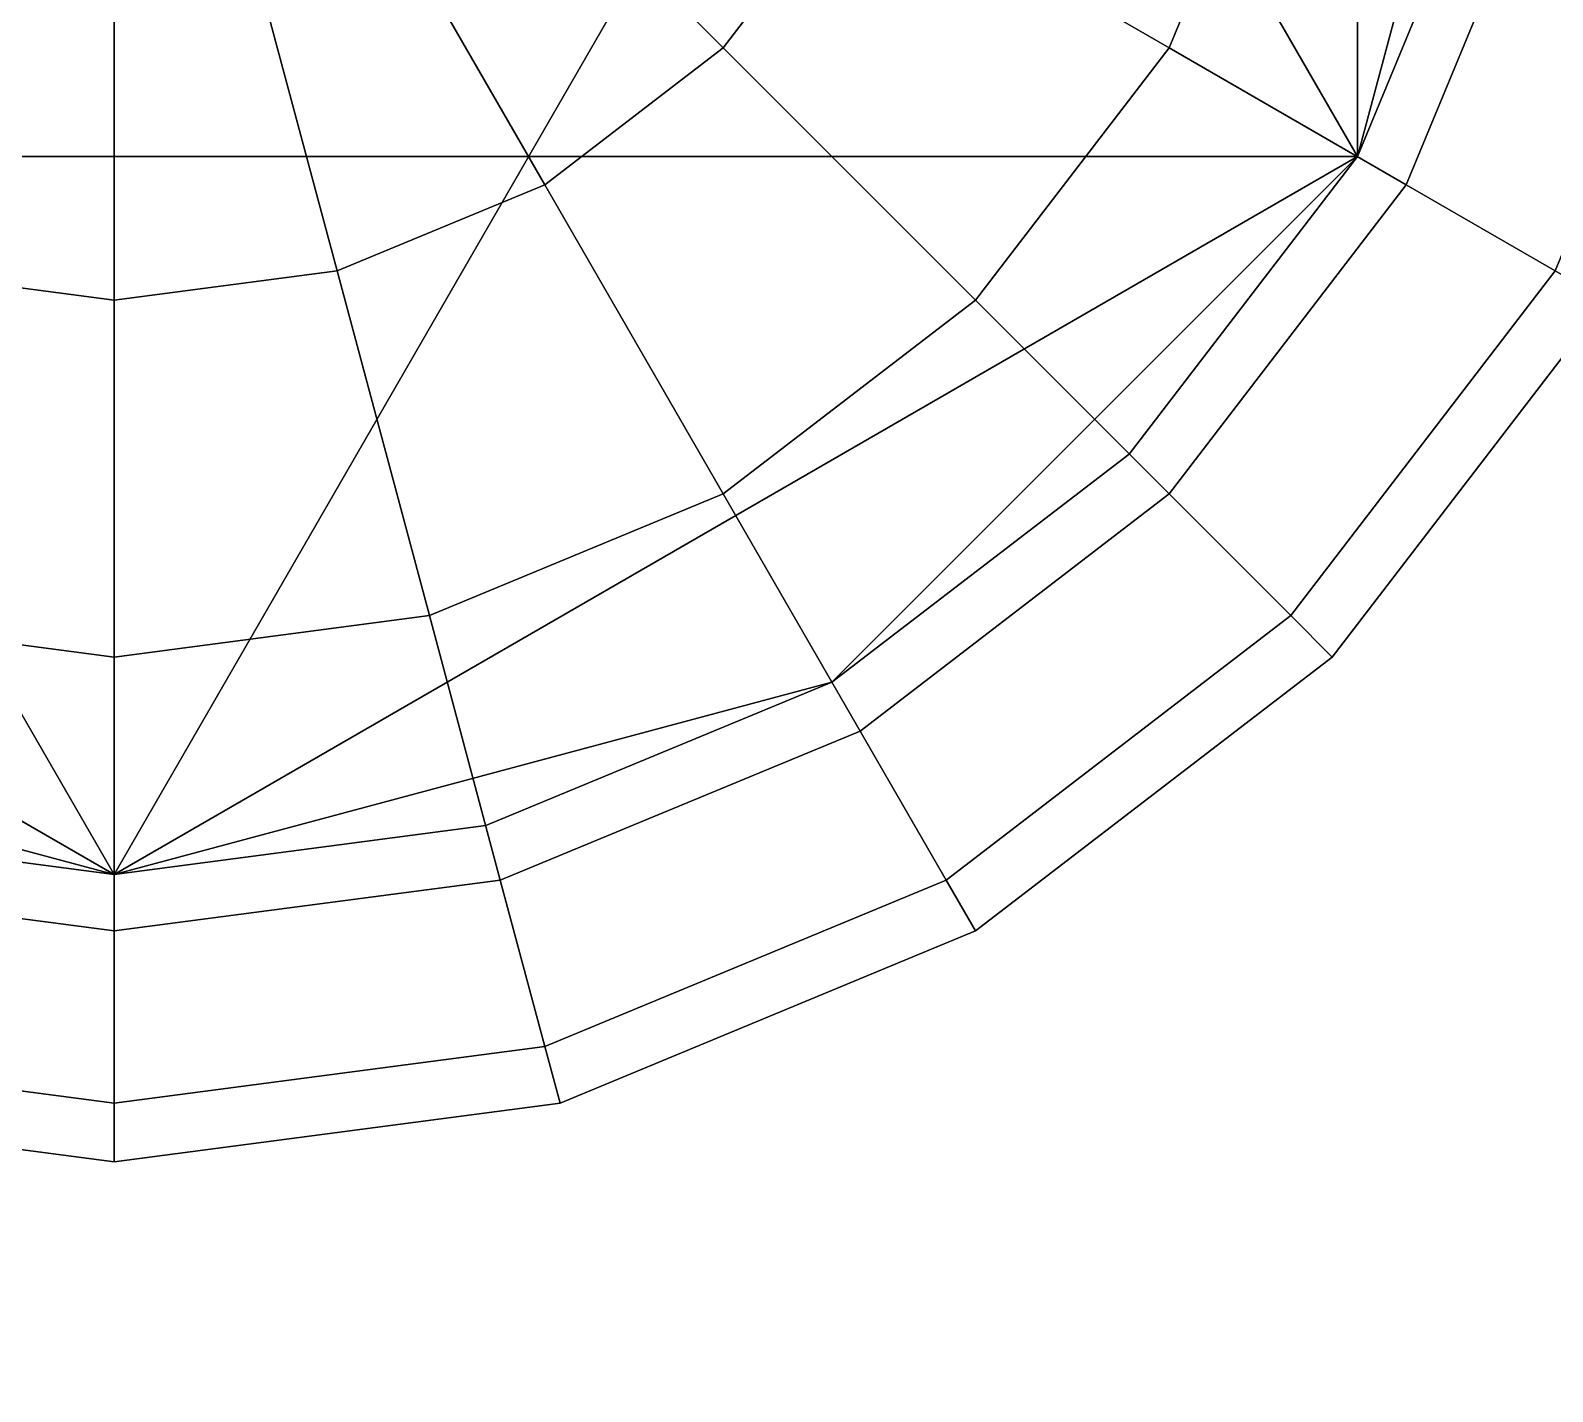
# Model space of a CAD drawing. Header units: metres. Extents: x -80 to 80, y -80 to 80.
# Drawn here: x -0.58 to 10.02, y -13.6 to -4.12 of the extents above; entities that cross this region are included whole.
import ezdxf

# ---------------------------------------------------------------- set-up
doc = ezdxf.new("R2010")
doc.units = ezdxf.units.M
for name, color, linetype in [('ARM_BASE', 3, 'Continuous'), ('ARM_JOINT', 5, 'Continuous'), ('ARM_LINK', 1, 'Continuous')]:
    doc.layers.add(name, color=color, linetype=linetype)

msp = doc.modelspace()

# ---------------------------------------------------------------- linework, layer by layer
at = {"layer": 'ARM_BASE'}
for points in [[(-80, -80), (-80, 80), (80, 80), (80, -80)], [(-80, -80, 90), (80, -80, 90), (80, 80, 90), (-80, 80, 90)]]:
    msp.add_3dface(points, dxfattribs=at)
at = {"layer": 'ARM_JOINT'}
for points in [[(2.196, -2.196, 78.409), (2.69, -1.553, 78.409), (5.196, -3, 79.608), (4.243, -4.243, 79.608)], [(4.243, -4.243, 100.392), (5.196, -3, 100.392), (2.69, -1.553, 101.591), (2.196, -2.196, 101.591)], [(2.196, -2.196, 218.409), (2.69, -1.553, 218.409), (5.196, -3, 219.608), (4.243, -4.243, 219.608)], [(4.243, -4.243, 240.392), (5.196, -3, 240.392), (2.69, -1.553, 241.591), (2.196, -2.196, 241.591)], [(2.196, -2.196, 338.409), (2.69, -1.553, 338.409), (5.196, -3, 339.608), (4.243, -4.243, 339.608)], [(4.243, -4.243, 360.392), (5.196, -3, 360.392), (2.69, -1.553, 361.591), (2.196, -2.196, 361.591)], [(2.196, -2.196, 438.409), (2.69, -1.553, 438.409), (5.196, -3, 439.608), (4.243, -4.243, 439.608)], [(4.243, -4.243, 460.392), (5.196, -3, 460.392), (2.69, -1.553, 461.591), (2.196, -2.196, 461.591)], [(2.196, -2.196, 518.409), (2.69, -1.553, 518.409), (5.196, -3, 519.608), (4.243, -4.243, 519.608)], [(4.243, -4.243, 540.392), (5.196, -3, 540.392), (2.69, -1.553, 541.591), (2.196, -2.196, 541.591)], [(5.196, -3, 79.608), (5.796, -1.553, 79.608), (8.196, -2.196, 81.515), (7.348, -4.243, 81.515)], [(7.348, -4.243, 98.485), (8.196, -2.196, 98.485), (5.796, -1.553, 100.392), (5.196, -3, 100.392)], [(5.196, -3, 219.608), (5.796, -1.553, 219.608), (8.196, -2.196, 221.515), (7.348, -4.243, 221.515)], [(7.348, -4.243, 238.485), (8.196, -2.196, 238.485), (5.796, -1.553, 240.392), (5.196, -3, 240.392)], [(5.196, -3, 339.608), (5.796, -1.553, 339.608), (8.196, -2.196, 341.515), (7.348, -4.243, 341.515)], [(7.348, -4.243, 358.485), (8.196, -2.196, 358.485), (5.796, -1.553, 360.392), (5.196, -3, 360.392)], [(5.196, -3, 439.608), (5.796, -1.553, 439.608), (8.196, -2.196, 441.515), (7.348, -4.243, 441.515)], [(7.348, -4.243, 458.485), (8.196, -2.196, 458.485), (5.796, -1.553, 460.392), (5.196, -3, 460.392)], [(5.196, -3, 519.608), (5.796, -1.553, 519.608), (8.196, -2.196, 521.515), (7.348, -4.243, 521.515)], [(7.348, -4.243, 538.485), (8.196, -2.196, 538.485), (5.796, -1.553, 540.392), (5.196, -3, 540.392)], [(1.553, -2.69, 78.409), (2.196, -2.196, 78.409), (4.243, -4.243, 79.608), (3, -5.196, 79.608)], [(3, -5.196, 100.392), (4.243, -4.243, 100.392), (2.196, -2.196, 101.591), (1.553, -2.69, 101.591)], [(1.553, -2.69, 218.409), (2.196, -2.196, 218.409), (4.243, -4.243, 219.608), (3, -5.196, 219.608)], [(3, -5.196, 240.392), (4.243, -4.243, 240.392), (2.196, -2.196, 241.591), (1.553, -2.69, 241.591)], [(1.553, -2.69, 338.409), (2.196, -2.196, 338.409), (4.243, -4.243, 339.608), (3, -5.196, 339.608)], [(3, -5.196, 360.392), (4.243, -4.243, 360.392), (2.196, -2.196, 361.591), (1.553, -2.69, 361.591)], [(1.553, -2.69, 438.409), (2.196, -2.196, 438.409), (4.243, -4.243, 439.608), (3, -5.196, 439.608)], [(3, -5.196, 460.392), (4.243, -4.243, 460.392), (2.196, -2.196, 461.591), (1.553, -2.69, 461.591)], [(1.553, -2.69, 518.409), (2.196, -2.196, 518.409), (4.243, -4.243, 519.608), (3, -5.196, 519.608)], [(3, -5.196, 540.392), (4.243, -4.243, 540.392), (2.196, -2.196, 541.591), (1.553, -2.69, 541.591)], [(7.348, -4.243, 81.515), (8.196, -2.196, 81.515), (10.038, -2.69, 84), (9, -5.196, 84)], [(9, -5.196, 96), (10.038, -2.69, 96), (8.196, -2.196, 98.485), (7.348, -4.243, 98.485)], [(7.348, -4.243, 221.515), (8.196, -2.196, 221.515), (10.038, -2.69, 224), (9, -5.196, 224)], [(9, -5.196, 236), (10.038, -2.69, 236), (8.196, -2.196, 238.485), (7.348, -4.243, 238.485)], [(7.348, -4.243, 341.515), (8.196, -2.196, 341.515), (10.038, -2.69, 344), (9, -5.196, 344)], [(9, -5.196, 356), (10.038, -2.69, 356), (8.196, -2.196, 358.485), (7.348, -4.243, 358.485)], [(7.348, -4.243, 441.515), (8.196, -2.196, 441.515), (10.038, -2.69, 444), (9, -5.196, 444)], [(9, -5.196, 456), (10.038, -2.69, 456), (8.196, -2.196, 458.485), (7.348, -4.243, 458.485)], [(7.348, -4.243, 521.515), (8.196, -2.196, 521.515), (10.038, -2.69, 524), (9, -5.196, 524)], [(9, -5.196, 536), (10.038, -2.69, 536), (8.196, -2.196, 538.485), (7.348, -4.243, 538.485)], [(0.804, -3, 78.409), (1.553, -2.69, 78.409), (3, -5.196, 79.608), (1.553, -5.796, 79.608)], [(1.553, -5.796, 100.392), (3, -5.196, 100.392), (1.553, -2.69, 101.591), (0.804, -3, 101.591)], [(0.804, -3, 218.409), (1.553, -2.69, 218.409), (3, -5.196, 219.608), (1.553, -5.796, 219.608)], [(1.553, -5.796, 240.392), (3, -5.196, 240.392), (1.553, -2.69, 241.591), (0.804, -3, 241.591)], [(0.804, -3, 338.409), (1.553, -2.69, 338.409), (3, -5.196, 339.608), (1.553, -5.796, 339.608)], [(1.553, -5.796, 360.392), (3, -5.196, 360.392), (1.553, -2.69, 361.591), (0.804, -3, 361.591)], [(0.804, -3, 438.409), (1.553, -2.69, 438.409), (3, -5.196, 439.608), (1.553, -5.796, 439.608)], [(1.553, -5.796, 460.392), (3, -5.196, 460.392), (1.553, -2.69, 461.591), (0.804, -3, 461.591)], [(0.804, -3, 518.409), (1.553, -2.69, 518.409), (3, -5.196, 519.608), (1.553, -5.796, 519.608)], [(1.553, -5.796, 540.392), (3, -5.196, 540.392), (1.553, -2.69, 541.591), (0.804, -3, 541.591)], [(9, -5.196, 84), (10.038, -2.69, 84), (11.196, -3, 86.894), (10.038, -5.796, 86.894)], [(10.038, -5.796, 93.106), (11.196, -3, 93.106), (10.038, -2.69, 96), (9, -5.196, 96)], [(9, -5.196, 224), (10.038, -2.69, 224), (11.196, -3, 226.894), (10.038, -5.796, 226.894)], [(10.038, -5.796, 233.106), (11.196, -3, 233.106), (10.038, -2.69, 236), (9, -5.196, 236)], [(9, -5.196, 344), (10.038, -2.69, 344), (11.196, -3, 346.894), (10.038, -5.796, 346.894)], [(10.038, -5.796, 353.106), (11.196, -3, 353.106), (10.038, -2.69, 356), (9, -5.196, 356)], [(9, -5.196, 444), (10.038, -2.69, 444), (11.196, -3, 446.894), (10.038, -5.796, 446.894)], [(10.038, -5.796, 453.106), (11.196, -3, 453.106), (10.038, -2.69, 456), (9, -5.196, 456)], [(9, -5.196, 524), (10.038, -2.69, 524), (11.196, -3, 526.894), (10.038, -5.796, 526.894)], [(10.038, -5.796, 533.106), (11.196, -3, 533.106), (10.038, -2.69, 536), (9, -5.196, 536)], [(-0.804, -3, 78.409), (0, -3.106, 78.409), (0, -6, 79.608), (-1.553, -5.796, 79.608)], [(-1.553, -5.796, 100.392), (0, -6, 100.392), (0, -3.106, 101.591), (-0.804, -3, 101.591)], [(-0.804, -3, 218.409), (0, -3.106, 218.409), (0, -6, 219.608), (-1.553, -5.796, 219.608)], [(-1.553, -5.796, 240.392), (0, -6, 240.392), (0, -3.106, 241.591), (-0.804, -3, 241.591)], [(-0.804, -3, 338.409), (0, -3.106, 338.409), (0, -6, 339.608), (-1.553, -5.796, 339.608)], [(-1.553, -5.796, 360.392), (0, -6, 360.392), (0, -3.106, 361.591), (-0.804, -3, 361.591)], [(-0.804, -3, 438.409), (0, -3.106, 438.409), (0, -6, 439.608), (-1.553, -5.796, 439.608)], [(-1.553, -5.796, 460.392), (0, -6, 460.392), (0, -3.106, 461.591), (-0.804, -3, 461.591)], [(-0.804, -3, 518.409), (0, -3.106, 518.409), (0, -6, 519.608), (-1.553, -5.796, 519.608)], [(-1.553, -5.796, 540.392), (0, -6, 540.392), (0, -3.106, 541.591), (-0.804, -3, 541.591)], [(0, -3.106, 78.409), (0.804, -3, 78.409), (1.553, -5.796, 79.608), (0, -6, 79.608)], [(0, -6, 100.392), (1.553, -5.796, 100.392), (0.804, -3, 101.591), (0, -3.106, 101.591)], [(0, -3.106, 218.409), (0.804, -3, 218.409), (1.553, -5.796, 219.608), (0, -6, 219.608)], [(0, -6, 240.392), (1.553, -5.796, 240.392), (0.804, -3, 241.591), (0, -3.106, 241.591)], [(0, -3.106, 338.409), (0.804, -3, 338.409), (1.553, -5.796, 339.608), (0, -6, 339.608)], [(0, -6, 360.392), (1.553, -5.796, 360.392), (0.804, -3, 361.591), (0, -3.106, 361.591)], [(0, -3.106, 438.409), (0.804, -3, 438.409), (1.553, -5.796, 439.608), (0, -6, 439.608)], [(0, -6, 460.392), (1.553, -5.796, 460.392), (0.804, -3, 461.591), (0, -3.106, 461.591)], [(0, -3.106, 518.409), (0.804, -3, 518.409), (1.553, -5.796, 519.608), (0, -6, 519.608)], [(0, -6, 540.392), (1.553, -5.796, 540.392), (0.804, -3, 541.591), (0, -3.106, 541.591)], [(4.243, -4.243, 79.608), (5.196, -3, 79.608), (7.348, -4.243, 81.515), (6, -6, 81.515)], [(6, -6, 98.485), (7.348, -4.243, 98.485), (5.196, -3, 100.392), (4.243, -4.243, 100.392)], [(4.243, -4.243, 219.608), (5.196, -3, 219.608), (7.348, -4.243, 221.515), (6, -6, 221.515)], [(6, -6, 238.485), (7.348, -4.243, 238.485), (5.196, -3, 240.392), (4.243, -4.243, 240.392)], [(4.243, -4.243, 339.608), (5.196, -3, 339.608), (7.348, -4.243, 341.515), (6, -6, 341.515)], [(6, -6, 358.485), (7.348, -4.243, 358.485), (5.196, -3, 360.392), (4.243, -4.243, 360.392)], [(4.243, -4.243, 439.608), (5.196, -3, 439.608), (7.348, -4.243, 441.515), (6, -6, 441.515)], [(6, -6, 458.485), (7.348, -4.243, 458.485), (5.196, -3, 460.392), (4.243, -4.243, 460.392)], [(4.243, -4.243, 519.608), (5.196, -3, 519.608), (7.348, -4.243, 521.515), (6, -6, 521.515)], [(6, -6, 538.485), (7.348, -4.243, 538.485), (5.196, -3, 540.392), (4.243, -4.243, 540.392)], [(3, -5.196, 79.608), (4.243, -4.243, 79.608), (6, -6, 81.515), (4.243, -7.348, 81.515)], [(4.243, -7.348, 98.485), (6, -6, 98.485), (4.243, -4.243, 100.392), (3, -5.196, 100.392)], [(3, -5.196, 219.608), (4.243, -4.243, 219.608), (6, -6, 221.515), (4.243, -7.348, 221.515)], [(4.243, -7.348, 238.485), (6, -6, 238.485), (4.243, -4.243, 240.392), (3, -5.196, 240.392)], [(3, -5.196, 339.608), (4.243, -4.243, 339.608), (6, -6, 341.515), (4.243, -7.348, 341.515)], [(4.243, -7.348, 358.485), (6, -6, 358.485), (4.243, -4.243, 360.392), (3, -5.196, 360.392)], [(3, -5.196, 439.608), (4.243, -4.243, 439.608), (6, -6, 441.515), (4.243, -7.348, 441.515)], [(4.243, -7.348, 458.485), (6, -6, 458.485), (4.243, -4.243, 460.392), (3, -5.196, 460.392)], [(3, -5.196, 519.608), (4.243, -4.243, 519.608), (6, -6, 521.515), (4.243, -7.348, 521.515)], [(4.243, -7.348, 538.485), (6, -6, 538.485), (4.243, -4.243, 540.392), (3, -5.196, 540.392)], [(6, -6, 81.515), (7.348, -4.243, 81.515), (9, -5.196, 84), (7.348, -7.348, 84)], [(7.348, -7.348, 96), (9, -5.196, 96), (7.348, -4.243, 98.485), (6, -6, 98.485)], [(6, -6, 221.515), (7.348, -4.243, 221.515), (9, -5.196, 224), (7.348, -7.348, 224)], [(7.348, -7.348, 236), (9, -5.196, 236), (7.348, -4.243, 238.485), (6, -6, 238.485)], [(6, -6, 341.515), (7.348, -4.243, 341.515), (9, -5.196, 344), (7.348, -7.348, 344)], [(7.348, -7.348, 356), (9, -5.196, 356), (7.348, -4.243, 358.485), (6, -6, 358.485)], [(6, -6, 441.515), (7.348, -4.243, 441.515), (9, -5.196, 444), (7.348, -7.348, 444)], [(7.348, -7.348, 456), (9, -5.196, 456), (7.348, -4.243, 458.485), (6, -6, 458.485)], [(6, -6, 521.515), (7.348, -4.243, 521.515), (9, -5.196, 524), (7.348, -7.348, 524)], [(7.348, -7.348, 536), (9, -5.196, 536), (7.348, -4.243, 538.485), (6, -6, 538.485)], [(1.553, -5.796, 79.608), (3, -5.196, 79.608), (4.243, -7.348, 81.515), (2.196, -8.196, 81.515)], [(2.196, -8.196, 98.485), (4.243, -7.348, 98.485), (3, -5.196, 100.392), (1.553, -5.796, 100.392)], [(1.553, -5.796, 219.608), (3, -5.196, 219.608), (4.243, -7.348, 221.515), (2.196, -8.196, 221.515)], [(2.196, -8.196, 238.485), (4.243, -7.348, 238.485), (3, -5.196, 240.392), (1.553, -5.796, 240.392)], [(1.553, -5.796, 339.608), (3, -5.196, 339.608), (4.243, -7.348, 341.515), (2.196, -8.196, 341.515)], [(2.196, -8.196, 358.485), (4.243, -7.348, 358.485), (3, -5.196, 360.392), (1.553, -5.796, 360.392)], [(1.553, -5.796, 439.608), (3, -5.196, 439.608), (4.243, -7.348, 441.515), (2.196, -8.196, 441.515)], [(2.196, -8.196, 458.485), (4.243, -7.348, 458.485), (3, -5.196, 460.392), (1.553, -5.796, 460.392)], [(1.553, -5.796, 519.608), (3, -5.196, 519.608), (4.243, -7.348, 521.515), (2.196, -8.196, 521.515)], [(2.196, -8.196, 538.485), (4.243, -7.348, 538.485), (3, -5.196, 540.392), (1.553, -5.796, 540.392)], [(7.348, -7.348, 84), (9, -5.196, 84), (10.038, -5.796, 86.894), (8.196, -8.196, 86.894)], [(8.196, -8.196, 93.106), (10.038, -5.796, 93.106), (9, -5.196, 96), (7.348, -7.348, 96)], [(7.348, -7.348, 224), (9, -5.196, 224), (10.038, -5.796, 226.894), (8.196, -8.196, 226.894)], [(8.196, -8.196, 233.106), (10.038, -5.796, 233.106), (9, -5.196, 236), (7.348, -7.348, 236)], [(7.348, -7.348, 344), (9, -5.196, 344), (10.038, -5.796, 346.894), (8.196, -8.196, 346.894)], [(8.196, -8.196, 353.106), (10.038, -5.796, 353.106), (9, -5.196, 356), (7.348, -7.348, 356)], [(7.348, -7.348, 444), (9, -5.196, 444), (10.038, -5.796, 446.894), (8.196, -8.196, 446.894)], [(8.196, -8.196, 453.106), (10.038, -5.796, 453.106), (9, -5.196, 456), (7.348, -7.348, 456)], [(7.348, -7.348, 524), (9, -5.196, 524), (10.038, -5.796, 526.894), (8.196, -8.196, 526.894)], [(8.196, -8.196, 533.106), (10.038, -5.796, 533.106), (9, -5.196, 536), (7.348, -7.348, 536)], [(-1.553, -5.796, 79.608), (0, -6, 79.608), (0, -8.485, 81.515), (-2.196, -8.196, 81.515)], [(-2.196, -8.196, 98.485), (0, -8.485, 98.485), (0, -6, 100.392), (-1.553, -5.796, 100.392)], [(-1.553, -5.796, 219.608), (0, -6, 219.608), (0, -8.485, 221.515), (-2.196, -8.196, 221.515)], [(-2.196, -8.196, 238.485), (0, -8.485, 238.485), (0, -6, 240.392), (-1.553, -5.796, 240.392)], [(-1.553, -5.796, 339.608), (0, -6, 339.608), (0, -8.485, 341.515), (-2.196, -8.196, 341.515)], [(-2.196, -8.196, 358.485), (0, -8.485, 358.485), (0, -6, 360.392), (-1.553, -5.796, 360.392)], [(-1.553, -5.796, 439.608), (0, -6, 439.608), (0, -8.485, 441.515), (-2.196, -8.196, 441.515)], [(-2.196, -8.196, 458.485), (0, -8.485, 458.485), (0, -6, 460.392), (-1.553, -5.796, 460.392)], [(-1.553, -5.796, 519.608), (0, -6, 519.608), (0, -8.485, 521.515), (-2.196, -8.196, 521.515)], [(-2.196, -8.196, 538.485), (0, -8.485, 538.485), (0, -6, 540.392), (-1.553, -5.796, 540.392)], [(0, -6, 79.608), (1.553, -5.796, 79.608), (2.196, -8.196, 81.515), (0, -8.485, 81.515)], [(0, -8.485, 98.485), (2.196, -8.196, 98.485), (1.553, -5.796, 100.392), (0, -6, 100.392)], [(0, -6, 219.608), (1.553, -5.796, 219.608), (2.196, -8.196, 221.515), (0, -8.485, 221.515)], [(0, -8.485, 238.485), (2.196, -8.196, 238.485), (1.553, -5.796, 240.392), (0, -6, 240.392)], [(0, -6, 339.608), (1.553, -5.796, 339.608), (2.196, -8.196, 341.515), (0, -8.485, 341.515)], [(0, -8.485, 358.485), (2.196, -8.196, 358.485), (1.553, -5.796, 360.392), (0, -6, 360.392)], [(0, -6, 439.608), (1.553, -5.796, 439.608), (2.196, -8.196, 441.515), (0, -8.485, 441.515)], [(0, -8.485, 458.485), (2.196, -8.196, 458.485), (1.553, -5.796, 460.392), (0, -6, 460.392)], [(0, -6, 519.608), (1.553, -5.796, 519.608), (2.196, -8.196, 521.515), (0, -8.485, 521.515)], [(0, -8.485, 538.485), (2.196, -8.196, 538.485), (1.553, -5.796, 540.392), (0, -6, 540.392)], [(8.196, -8.196, 86.894), (10.038, -5.796, 86.894), (10.392, -6, 90), (8.485, -8.485, 90)], [(8.485, -8.485, 90), (10.392, -6, 90), (10.038, -5.796, 93.106), (8.196, -8.196, 93.106)], [(8.196, -8.196, 226.894), (10.038, -5.796, 226.894), (10.392, -6, 230), (8.485, -8.485, 230)], [(8.485, -8.485, 230), (10.392, -6, 230), (10.038, -5.796, 233.106), (8.196, -8.196, 233.106)], [(8.196, -8.196, 346.894), (10.038, -5.796, 346.894), (10.392, -6, 350), (8.485, -8.485, 350)], [(8.485, -8.485, 350), (10.392, -6, 350), (10.038, -5.796, 353.106), (8.196, -8.196, 353.106)], [(8.196, -8.196, 446.894), (10.038, -5.796, 446.894), (10.392, -6, 450), (8.485, -8.485, 450)], [(8.485, -8.485, 450), (10.392, -6, 450), (10.038, -5.796, 453.106), (8.196, -8.196, 453.106)], [(8.196, -8.196, 526.894), (10.038, -5.796, 526.894), (10.392, -6, 530), (8.485, -8.485, 530)], [(8.485, -8.485, 530), (10.392, -6, 530), (10.038, -5.796, 533.106), (8.196, -8.196, 533.106)], [(4.243, -7.348, 81.515), (6, -6, 81.515), (7.348, -7.348, 84), (5.196, -9, 84)], [(5.196, -9, 96), (7.348, -7.348, 96), (6, -6, 98.485), (4.243, -7.348, 98.485)], [(4.243, -7.348, 221.515), (6, -6, 221.515), (7.348, -7.348, 224), (5.196, -9, 224)], [(5.196, -9, 236), (7.348, -7.348, 236), (6, -6, 238.485), (4.243, -7.348, 238.485)], [(4.243, -7.348, 341.515), (6, -6, 341.515), (7.348, -7.348, 344), (5.196, -9, 344)], [(5.196, -9, 356), (7.348, -7.348, 356), (6, -6, 358.485), (4.243, -7.348, 358.485)], [(4.243, -7.348, 441.515), (6, -6, 441.515), (7.348, -7.348, 444), (5.196, -9, 444)], [(5.196, -9, 456), (7.348, -7.348, 456), (6, -6, 458.485), (4.243, -7.348, 458.485)], [(4.243, -7.348, 521.515), (6, -6, 521.515), (7.348, -7.348, 524), (5.196, -9, 524)], [(5.196, -9, 536), (7.348, -7.348, 536), (6, -6, 538.485), (4.243, -7.348, 538.485)], [(2.196, -8.196, 81.515), (4.243, -7.348, 81.515), (5.196, -9, 84), (2.69, -10.038, 84)], [(2.69, -10.038, 96), (5.196, -9, 96), (4.243, -7.348, 98.485), (2.196, -8.196, 98.485)], [(2.196, -8.196, 221.515), (4.243, -7.348, 221.515), (5.196, -9, 224), (2.69, -10.038, 224)], [(2.69, -10.038, 236), (5.196, -9, 236), (4.243, -7.348, 238.485), (2.196, -8.196, 238.485)], [(2.196, -8.196, 341.515), (4.243, -7.348, 341.515), (5.196, -9, 344), (2.69, -10.038, 344)], [(2.69, -10.038, 356), (5.196, -9, 356), (4.243, -7.348, 358.485), (2.196, -8.196, 358.485)], [(2.196, -8.196, 441.515), (4.243, -7.348, 441.515), (5.196, -9, 444), (2.69, -10.038, 444)], [(2.69, -10.038, 456), (5.196, -9, 456), (4.243, -7.348, 458.485), (2.196, -8.196, 458.485)], [(2.196, -8.196, 521.515), (4.243, -7.348, 521.515), (5.196, -9, 524), (2.69, -10.038, 524)], [(2.69, -10.038, 536), (5.196, -9, 536), (4.243, -7.348, 538.485), (2.196, -8.196, 538.485)], [(5.196, -9, 84), (7.348, -7.348, 84), (8.196, -8.196, 86.894), (5.796, -10.038, 86.894)], [(5.796, -10.038, 93.106), (8.196, -8.196, 93.106), (7.348, -7.348, 96), (5.196, -9, 96)], [(5.196, -9, 224), (7.348, -7.348, 224), (8.196, -8.196, 226.894), (5.796, -10.038, 226.894)], [(5.796, -10.038, 233.106), (8.196, -8.196, 233.106), (7.348, -7.348, 236), (5.196, -9, 236)], [(5.196, -9, 344), (7.348, -7.348, 344), (8.196, -8.196, 346.894), (5.796, -10.038, 346.894)], [(5.796, -10.038, 353.106), (8.196, -8.196, 353.106), (7.348, -7.348, 356), (5.196, -9, 356)], [(5.196, -9, 444), (7.348, -7.348, 444), (8.196, -8.196, 446.894), (5.796, -10.038, 446.894)], [(5.796, -10.038, 453.106), (8.196, -8.196, 453.106), (7.348, -7.348, 456), (5.196, -9, 456)], [(5.196, -9, 524), (7.348, -7.348, 524), (8.196, -8.196, 526.894), (5.796, -10.038, 526.894)], [(5.796, -10.038, 533.106), (8.196, -8.196, 533.106), (7.348, -7.348, 536), (5.196, -9, 536)], [(-2.196, -8.196, 81.515), (0, -8.485, 81.515), (0, -10.392, 84), (-2.69, -10.038, 84)], [(-2.69, -10.038, 96), (0, -10.392, 96), (0, -8.485, 98.485), (-2.196, -8.196, 98.485)], [(-2.196, -8.196, 221.515), (0, -8.485, 221.515), (0, -10.392, 224), (-2.69, -10.038, 224)], [(-2.69, -10.038, 236), (0, -10.392, 236), (0, -8.485, 238.485), (-2.196, -8.196, 238.485)], [(-2.196, -8.196, 341.515), (0, -8.485, 341.515), (0, -10.392, 344), (-2.69, -10.038, 344)], [(-2.69, -10.038, 356), (0, -10.392, 356), (0, -8.485, 358.485), (-2.196, -8.196, 358.485)], [(-2.196, -8.196, 441.515), (0, -8.485, 441.515), (0, -10.392, 444), (-2.69, -10.038, 444)], [(-2.69, -10.038, 456), (0, -10.392, 456), (0, -8.485, 458.485), (-2.196, -8.196, 458.485)], [(-2.196, -8.196, 521.515), (0, -8.485, 521.515), (0, -10.392, 524), (-2.69, -10.038, 524)], [(-2.69, -10.038, 536), (0, -10.392, 536), (0, -8.485, 538.485), (-2.196, -8.196, 538.485)], [(0, -8.485, 81.515), (2.196, -8.196, 81.515), (2.69, -10.038, 84), (0, -10.392, 84)], [(0, -10.392, 96), (2.69, -10.038, 96), (2.196, -8.196, 98.485), (0, -8.485, 98.485)], [(0, -8.485, 221.515), (2.196, -8.196, 221.515), (2.69, -10.038, 224), (0, -10.392, 224)], [(0, -10.392, 236), (2.69, -10.038, 236), (2.196, -8.196, 238.485), (0, -8.485, 238.485)], [(0, -8.485, 341.515), (2.196, -8.196, 341.515), (2.69, -10.038, 344), (0, -10.392, 344)], [(0, -10.392, 356), (2.69, -10.038, 356), (2.196, -8.196, 358.485), (0, -8.485, 358.485)], [(0, -8.485, 441.515), (2.196, -8.196, 441.515), (2.69, -10.038, 444), (0, -10.392, 444)], [(0, -10.392, 456), (2.69, -10.038, 456), (2.196, -8.196, 458.485), (0, -8.485, 458.485)], [(0, -8.485, 521.515), (2.196, -8.196, 521.515), (2.69, -10.038, 524), (0, -10.392, 524)], [(0, -10.392, 536), (2.69, -10.038, 536), (2.196, -8.196, 538.485), (0, -8.485, 538.485)], [(5.796, -10.038, 86.894), (8.196, -8.196, 86.894), (8.485, -8.485, 90), (6, -10.392, 90)], [(6, -10.392, 90), (8.485, -8.485, 90), (8.196, -8.196, 93.106), (5.796, -10.038, 93.106)], [(5.796, -10.038, 226.894), (8.196, -8.196, 226.894), (8.485, -8.485, 230), (6, -10.392, 230)], [(6, -10.392, 230), (8.485, -8.485, 230), (8.196, -8.196, 233.106), (5.796, -10.038, 233.106)], [(5.796, -10.038, 346.894), (8.196, -8.196, 346.894), (8.485, -8.485, 350), (6, -10.392, 350)], [(6, -10.392, 350), (8.485, -8.485, 350), (8.196, -8.196, 353.106), (5.796, -10.038, 353.106)], [(5.796, -10.038, 446.894), (8.196, -8.196, 446.894), (8.485, -8.485, 450), (6, -10.392, 450)], [(6, -10.392, 450), (8.485, -8.485, 450), (8.196, -8.196, 453.106), (5.796, -10.038, 453.106)], [(5.796, -10.038, 526.894), (8.196, -8.196, 526.894), (8.485, -8.485, 530), (6, -10.392, 530)], [(6, -10.392, 530), (8.485, -8.485, 530), (8.196, -8.196, 533.106), (5.796, -10.038, 533.106)], [(2.69, -10.038, 84), (5.196, -9, 84), (5.796, -10.038, 86.894), (3, -11.196, 86.894)], [(3, -11.196, 93.106), (5.796, -10.038, 93.106), (5.196, -9, 96), (2.69, -10.038, 96)], [(2.69, -10.038, 224), (5.196, -9, 224), (5.796, -10.038, 226.894), (3, -11.196, 226.894)], [(3, -11.196, 233.106), (5.796, -10.038, 233.106), (5.196, -9, 236), (2.69, -10.038, 236)], [(2.69, -10.038, 344), (5.196, -9, 344), (5.796, -10.038, 346.894), (3, -11.196, 346.894)], [(3, -11.196, 353.106), (5.796, -10.038, 353.106), (5.196, -9, 356), (2.69, -10.038, 356)], [(2.69, -10.038, 444), (5.196, -9, 444), (5.796, -10.038, 446.894), (3, -11.196, 446.894)], [(3, -11.196, 453.106), (5.796, -10.038, 453.106), (5.196, -9, 456), (2.69, -10.038, 456)], [(2.69, -10.038, 524), (5.196, -9, 524), (5.796, -10.038, 526.894), (3, -11.196, 526.894)], [(3, -11.196, 533.106), (5.796, -10.038, 533.106), (5.196, -9, 536), (2.69, -10.038, 536)], [(-2.69, -10.038, 84), (0, -10.392, 84), (0, -11.591, 86.894), (-3, -11.196, 86.894)], [(-3, -11.196, 93.106), (0, -11.591, 93.106), (0, -10.392, 96), (-2.69, -10.038, 96)], [(-2.69, -10.038, 224), (0, -10.392, 224), (0, -11.591, 226.894), (-3, -11.196, 226.894)], [(-3, -11.196, 233.106), (0, -11.591, 233.106), (0, -10.392, 236), (-2.69, -10.038, 236)], [(-2.69, -10.038, 344), (0, -10.392, 344), (0, -11.591, 346.894), (-3, -11.196, 346.894)], [(-3, -11.196, 353.106), (0, -11.591, 353.106), (0, -10.392, 356), (-2.69, -10.038, 356)], [(-2.69, -10.038, 444), (0, -10.392, 444), (0, -11.591, 446.894), (-3, -11.196, 446.894)], [(-3, -11.196, 453.106), (0, -11.591, 453.106), (0, -10.392, 456), (-2.69, -10.038, 456)], [(-2.69, -10.038, 524), (0, -10.392, 524), (0, -11.591, 526.894), (-3, -11.196, 526.894)], [(-3, -11.196, 533.106), (0, -11.591, 533.106), (0, -10.392, 536), (-2.69, -10.038, 536)], [(0, -10.392, 84), (2.69, -10.038, 84), (3, -11.196, 86.894), (0, -11.591, 86.894)], [(0, -11.591, 93.106), (3, -11.196, 93.106), (2.69, -10.038, 96), (0, -10.392, 96)], [(0, -10.392, 224), (2.69, -10.038, 224), (3, -11.196, 226.894), (0, -11.591, 226.894)], [(0, -11.591, 233.106), (3, -11.196, 233.106), (2.69, -10.038, 236), (0, -10.392, 236)], [(0, -10.392, 344), (2.69, -10.038, 344), (3, -11.196, 346.894), (0, -11.591, 346.894)], [(0, -11.591, 353.106), (3, -11.196, 353.106), (2.69, -10.038, 356), (0, -10.392, 356)], [(0, -10.392, 444), (2.69, -10.038, 444), (3, -11.196, 446.894), (0, -11.591, 446.894)], [(0, -11.591, 453.106), (3, -11.196, 453.106), (2.69, -10.038, 456), (0, -10.392, 456)], [(0, -10.392, 524), (2.69, -10.038, 524), (3, -11.196, 526.894), (0, -11.591, 526.894)], [(0, -11.591, 533.106), (3, -11.196, 533.106), (2.69, -10.038, 536), (0, -10.392, 536)], [(3, -11.196, 86.894), (5.796, -10.038, 86.894), (6, -10.392, 90), (3.106, -11.591, 90)], [(3.106, -11.591, 90), (6, -10.392, 90), (5.796, -10.038, 93.106), (3, -11.196, 93.106)], [(3, -11.196, 226.894), (5.796, -10.038, 226.894), (6, -10.392, 230), (3.106, -11.591, 230)], [(3.106, -11.591, 230), (6, -10.392, 230), (5.796, -10.038, 233.106), (3, -11.196, 233.106)], [(3, -11.196, 346.894), (5.796, -10.038, 346.894), (6, -10.392, 350), (3.106, -11.591, 350)], [(3.106, -11.591, 350), (6, -10.392, 350), (5.796, -10.038, 353.106), (3, -11.196, 353.106)], [(3, -11.196, 446.894), (5.796, -10.038, 446.894), (6, -10.392, 450), (3.106, -11.591, 450)], [(3.106, -11.591, 450), (6, -10.392, 450), (5.796, -10.038, 453.106), (3, -11.196, 453.106)], [(3, -11.196, 526.894), (5.796, -10.038, 526.894), (6, -10.392, 530), (3.106, -11.591, 530)], [(3.106, -11.591, 530), (6, -10.392, 530), (5.796, -10.038, 533.106), (3, -11.196, 533.106)], [(-3, -11.196, 86.894), (0, -11.591, 86.894), (0, -12, 90), (-3.106, -11.591, 90)], [(-3.106, -11.591, 90), (0, -12, 90), (0, -11.591, 93.106), (-3, -11.196, 93.106)], [(-3, -11.196, 226.894), (0, -11.591, 226.894), (0, -12, 230), (-3.106, -11.591, 230)], [(-3.106, -11.591, 230), (0, -12, 230), (0, -11.591, 233.106), (-3, -11.196, 233.106)], [(-3, -11.196, 346.894), (0, -11.591, 346.894), (0, -12, 350), (-3.106, -11.591, 350)], [(-3.106, -11.591, 350), (0, -12, 350), (0, -11.591, 353.106), (-3, -11.196, 353.106)], [(-3, -11.196, 446.894), (0, -11.591, 446.894), (0, -12, 450), (-3.106, -11.591, 450)], [(-3.106, -11.591, 450), (0, -12, 450), (0, -11.591, 453.106), (-3, -11.196, 453.106)], [(-3, -11.196, 526.894), (0, -11.591, 526.894), (0, -12, 530), (-3.106, -11.591, 530)], [(-3.106, -11.591, 530), (0, -12, 530), (0, -11.591, 533.106), (-3, -11.196, 533.106)], [(0, -11.591, 86.894), (3, -11.196, 86.894), (3.106, -11.591, 90), (0, -12, 90)], [(0, -12, 90), (3.106, -11.591, 90), (3, -11.196, 93.106), (0, -11.591, 93.106)], [(0, -11.591, 226.894), (3, -11.196, 226.894), (3.106, -11.591, 230), (0, -12, 230)], [(0, -12, 230), (3.106, -11.591, 230), (3, -11.196, 233.106), (0, -11.591, 233.106)], [(0, -11.591, 346.894), (3, -11.196, 346.894), (3.106, -11.591, 350), (0, -12, 350)], [(0, -12, 350), (3.106, -11.591, 350), (3, -11.196, 353.106), (0, -11.591, 353.106)], [(0, -11.591, 446.894), (3, -11.196, 446.894), (3.106, -11.591, 450), (0, -12, 450)], [(0, -12, 450), (3.106, -11.591, 450), (3, -11.196, 453.106), (0, -11.591, 453.106)], [(0, -11.591, 526.894), (3, -11.196, 526.894), (3.106, -11.591, 530), (0, -12, 530)], [(0, -12, 530), (3.106, -11.591, 530), (3, -11.196, 533.106), (0, -11.591, 533.106)]]:
    msp.add_3dface(points, dxfattribs=at)
at = {"layer": 'ARM_LINK'}
for points in [[(0, 10, 230), (-8.66, 5, 230), (-8.66, -5, 230)], [(8.66, -5, 230), (0, 10, 230), (-8.66, -5, 230)], [(0, 10, 350), (-8.66, 5, 350), (-8.66, -5, 350)], [(8.66, -5, 350), (0, 10, 350), (-8.66, -5, 350)], [(0, 10, 450), (-8.66, 5, 450), (-8.66, -5, 450)], [(8.66, -5, 450), (0, 10, 450), (-8.66, -5, 450)], [(0, 10, 530), (-8.66, 5, 530), (-8.66, -5, 530)], [(8.66, -5, 530), (0, 10, 530), (-8.66, -5, 530)], [(0, 10, 590), (-8.66, 5, 590), (-8.66, -5, 590)], [(8.66, -5, 590), (0, 10, 590), (-8.66, -5, 590)], [(8.66, -5, 230), (8.66, 5, 230), (0, 10, 230)], [(8.66, -5, 350), (8.66, 5, 350), (0, 10, 350)], [(8.66, -5, 450), (8.66, 5, 450), (0, 10, 450)], [(8.66, -5, 530), (8.66, 5, 530), (0, 10, 530)], [(8.66, -5, 590), (8.66, 5, 590), (0, 10, 590)], [(0, -10, 90), (-8.66, -5, 90), (-8.66, 5, 90)], [(8.66, 5, 90), (0, -10, 90), (-8.66, 5, 90)], [(0, -10, 230), (-8.66, -5, 230), (-8.66, 5, 230)], [(8.66, 5, 230), (0, -10, 230), (-8.66, 5, 230)], [(0, -10, 350), (-8.66, -5, 350), (-8.66, 5, 350)], [(8.66, 5, 350), (0, -10, 350), (-8.66, 5, 350)], [(0, -10, 450), (-8.66, -5, 450), (-8.66, 5, 450)], [(8.66, 5, 450), (0, -10, 450), (-8.66, 5, 450)], [(0, -10, 530), (-8.66, -5, 530), (-8.66, 5, 530)], [(8.66, 5, 530), (0, -10, 530), (-8.66, 5, 530)], [(8.66, 5, 90), (8.66, -5, 90), (0, -10, 90)], [(8.66, 5, 230), (8.66, -5, 230), (0, -10, 230)], [(8.66, 5, 350), (8.66, -5, 350), (0, -10, 350)], [(8.66, 5, 450), (8.66, -5, 450), (0, -10, 450)], [(8.66, 5, 530), (8.66, -5, 530), (0, -10, 530)], [(8.66, 5, 90), (10, 0, 90), (8.66, -5, 90)], [(8.66, -5, 230), (10, 0, 230), (8.66, 5, 230)], [(8.66, 5, 230), (10, 0, 230), (8.66, -5, 230)], [(8.66, -5, 350), (10, 0, 350), (8.66, 5, 350)], [(8.66, 5, 350), (10, 0, 350), (8.66, -5, 350)], [(8.66, -5, 450), (10, 0, 450), (8.66, 5, 450)], [(8.66, 5, 450), (10, 0, 450), (8.66, -5, 450)], [(8.66, -5, 530), (10, 0, 530), (8.66, 5, 530)], [(8.66, 5, 530), (10, 0, 530), (8.66, -5, 530)], [(8.66, -5, 590), (10, 0, 590), (8.66, 5, 590)], [(10, 0, 90), (9.659, -2.588, 90), (8.66, -5, 90)], [(8.66, -5, 230), (9.659, -2.588, 230), (10, 0, 230)], [(10, 0, 230), (9.659, -2.588, 230), (8.66, -5, 230)], [(8.66, -5, 350), (9.659, -2.588, 350), (10, 0, 350)], [(10, 0, 350), (9.659, -2.588, 350), (8.66, -5, 350)], [(8.66, -5, 450), (9.659, -2.588, 450), (10, 0, 450)], [(10, 0, 450), (9.659, -2.588, 450), (8.66, -5, 450)], [(8.66, -5, 530), (9.659, -2.588, 530), (10, 0, 530)], [(10, 0, 530), (9.659, -2.588, 530), (8.66, -5, 530)], [(8.66, -5, 590), (9.659, -2.588, 590), (10, 0, 590)], [(8.66, -5, 90), (9.659, -2.588, 90), (9.659, -2.588, 230), (8.66, -5, 230)], [(8.66, -5, 230), (9.659, -2.588, 230), (9.659, -2.588, 350), (8.66, -5, 350)], [(8.66, -5, 350), (9.659, -2.588, 350), (9.659, -2.588, 450), (8.66, -5, 450)], [(8.66, -5, 450), (9.659, -2.588, 450), (9.659, -2.588, 530), (8.66, -5, 530)], [(8.66, -5, 530), (9.659, -2.588, 530), (9.659, -2.588, 590), (8.66, -5, 590)], [(0, -10, 90), (-5, -8.66, 90), (-8.66, -5, 90)], [(-8.66, -5, 230), (-5, -8.66, 230), (0, -10, 230)], [(-8.66, -5, 230), (0, -10, 230), (8.66, -5, 230)], [(0, -10, 230), (-5, -8.66, 230), (-8.66, -5, 230)], [(-8.66, -5, 350), (-5, -8.66, 350), (0, -10, 350)], [(-8.66, -5, 350), (0, -10, 350), (8.66, -5, 350)], [(0, -10, 350), (-5, -8.66, 350), (-8.66, -5, 350)], [(-8.66, -5, 450), (-5, -8.66, 450), (0, -10, 450)], [(-8.66, -5, 450), (0, -10, 450), (8.66, -5, 450)], [(0, -10, 450), (-5, -8.66, 450), (-8.66, -5, 450)], [(-8.66, -5, 530), (-5, -8.66, 530), (0, -10, 530)], [(-8.66, -5, 530), (0, -10, 530), (8.66, -5, 530)], [(0, -10, 530), (-5, -8.66, 530), (-8.66, -5, 530)], [(-8.66, -5, 590), (-5, -8.66, 590), (0, -10, 590)], [(-8.66, -5, 590), (0, -10, 590), (8.66, -5, 590)], [(8.66, -5, 90), (5, -8.66, 90), (0, -10, 90)], [(0, -10, 230), (5, -8.66, 230), (8.66, -5, 230)], [(8.66, -5, 230), (5, -8.66, 230), (0, -10, 230)], [(0, -10, 350), (5, -8.66, 350), (8.66, -5, 350)], [(8.66, -5, 350), (5, -8.66, 350), (0, -10, 350)], [(0, -10, 450), (5, -8.66, 450), (8.66, -5, 450)], [(8.66, -5, 450), (5, -8.66, 450), (0, -10, 450)], [(0, -10, 530), (5, -8.66, 530), (8.66, -5, 530)], [(8.66, -5, 530), (5, -8.66, 530), (0, -10, 530)], [(0, -10, 590), (5, -8.66, 590), (8.66, -5, 590)], [(8.66, -5, 90), (7.071, -7.071, 90), (5, -8.66, 90)], [(5, -8.66, 230), (7.071, -7.071, 230), (8.66, -5, 230)], [(8.66, -5, 230), (7.071, -7.071, 230), (5, -8.66, 230)], [(5, -8.66, 350), (7.071, -7.071, 350), (8.66, -5, 350)], [(8.66, -5, 350), (7.071, -7.071, 350), (5, -8.66, 350)], [(5, -8.66, 450), (7.071, -7.071, 450), (8.66, -5, 450)], [(8.66, -5, 450), (7.071, -7.071, 450), (5, -8.66, 450)], [(5, -8.66, 530), (7.071, -7.071, 530), (8.66, -5, 530)], [(8.66, -5, 530), (7.071, -7.071, 530), (5, -8.66, 530)], [(5, -8.66, 590), (7.071, -7.071, 590), (8.66, -5, 590)], [(7.071, -7.071, 90), (8.66, -5, 90), (8.66, -5, 230), (7.071, -7.071, 230)], [(7.071, -7.071, 230), (8.66, -5, 230), (8.66, -5, 350), (7.071, -7.071, 350)], [(7.071, -7.071, 350), (8.66, -5, 350), (8.66, -5, 450), (7.071, -7.071, 450)], [(7.071, -7.071, 450), (8.66, -5, 450), (8.66, -5, 530), (7.071, -7.071, 530)], [(7.071, -7.071, 530), (8.66, -5, 530), (8.66, -5, 590), (7.071, -7.071, 590)], [(5, -8.66, 90), (7.071, -7.071, 90), (7.071, -7.071, 230), (5, -8.66, 230)], [(5, -8.66, 230), (7.071, -7.071, 230), (7.071, -7.071, 350), (5, -8.66, 350)], [(5, -8.66, 350), (7.071, -7.071, 350), (7.071, -7.071, 450), (5, -8.66, 450)], [(5, -8.66, 450), (7.071, -7.071, 450), (7.071, -7.071, 530), (5, -8.66, 530)], [(5, -8.66, 530), (7.071, -7.071, 530), (7.071, -7.071, 590), (5, -8.66, 590)], [(0, -10, 90), (-2.588, -9.659, 90), (-5, -8.66, 90)], [(-5, -8.66, 230), (-2.588, -9.659, 230), (0, -10, 230)], [(0, -10, 230), (-2.588, -9.659, 230), (-5, -8.66, 230)], [(-5, -8.66, 350), (-2.588, -9.659, 350), (0, -10, 350)], [(0, -10, 350), (-2.588, -9.659, 350), (-5, -8.66, 350)], [(-5, -8.66, 450), (-2.588, -9.659, 450), (0, -10, 450)], [(0, -10, 450), (-2.588, -9.659, 450), (-5, -8.66, 450)], [(-5, -8.66, 530), (-2.588, -9.659, 530), (0, -10, 530)], [(0, -10, 530), (-2.588, -9.659, 530), (-5, -8.66, 530)], [(-5, -8.66, 590), (-2.588, -9.659, 590), (0, -10, 590)], [(5, -8.66, 90), (2.588, -9.659, 90), (0, -10, 90)], [(0, -10, 230), (2.588, -9.659, 230), (5, -8.66, 230)], [(5, -8.66, 230), (2.588, -9.659, 230), (0, -10, 230)], [(0, -10, 350), (2.588, -9.659, 350), (5, -8.66, 350)], [(5, -8.66, 350), (2.588, -9.659, 350), (0, -10, 350)], [(0, -10, 450), (2.588, -9.659, 450), (5, -8.66, 450)], [(5, -8.66, 450), (2.588, -9.659, 450), (0, -10, 450)], [(0, -10, 530), (2.588, -9.659, 530), (5, -8.66, 530)], [(5, -8.66, 530), (2.588, -9.659, 530), (0, -10, 530)], [(0, -10, 590), (2.588, -9.659, 590), (5, -8.66, 590)], [(2.588, -9.659, 90), (5, -8.66, 90), (5, -8.66, 230), (2.588, -9.659, 230)], [(2.588, -9.659, 230), (5, -8.66, 230), (5, -8.66, 350), (2.588, -9.659, 350)], [(2.588, -9.659, 350), (5, -8.66, 350), (5, -8.66, 450), (2.588, -9.659, 450)], [(2.588, -9.659, 450), (5, -8.66, 450), (5, -8.66, 530), (2.588, -9.659, 530)], [(2.588, -9.659, 530), (5, -8.66, 530), (5, -8.66, 590), (2.588, -9.659, 590)], [(-2.588, -9.659, 90), (0, -10, 90), (0, -10, 230), (-2.588, -9.659, 230)], [(-2.588, -9.659, 230), (0, -10, 230), (0, -10, 350), (-2.588, -9.659, 350)], [(-2.588, -9.659, 350), (0, -10, 350), (0, -10, 450), (-2.588, -9.659, 450)], [(-2.588, -9.659, 450), (0, -10, 450), (0, -10, 530), (-2.588, -9.659, 530)], [(-2.588, -9.659, 530), (0, -10, 530), (0, -10, 590), (-2.588, -9.659, 590)], [(0, -10, 90), (2.588, -9.659, 90), (2.588, -9.659, 230), (0, -10, 230)], [(0, -10, 230), (2.588, -9.659, 230), (2.588, -9.659, 350), (0, -10, 350)], [(0, -10, 350), (2.588, -9.659, 350), (2.588, -9.659, 450), (0, -10, 450)], [(0, -10, 450), (2.588, -9.659, 450), (2.588, -9.659, 530), (0, -10, 530)], [(0, -10, 530), (2.588, -9.659, 530), (2.588, -9.659, 590), (0, -10, 590)]]:
    msp.add_3dface(points, dxfattribs=at)

doc.saveas('drawing.dxf')
